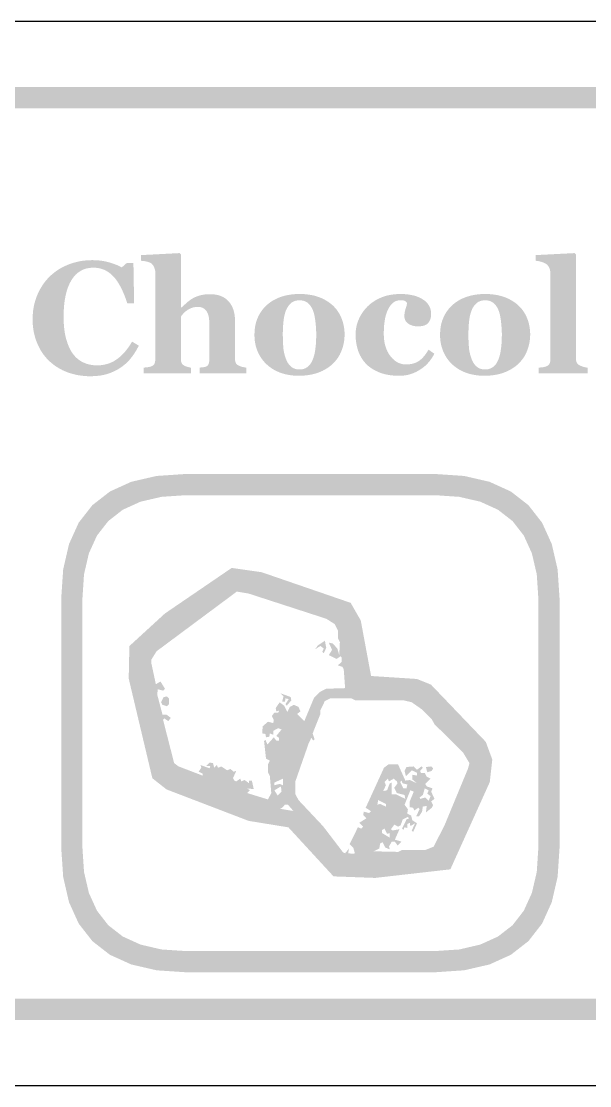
# Model space of a CAD drawing. Header units: millimetres. Extents: x 6 to 294, y 109 to 451.
# Drawn here: x 168.55 to 179.27, y 340.86 to 360.94 of the extents above; entities that cross this region are included whole.
import ezdxf

# ---------------------------------------------------------------- set-up
doc = ezdxf.new("R2010")
doc.units = ezdxf.units.MM
doc.layers.add('CUT', color=1, linetype='Continuous')
doc.layers.add('RASTER', color=7, linetype='Continuous')

msp = doc.modelspace()

# ---------------------------------------------------------------- hatches: boundary and pattern name
at = {"layer": 'RASTER'}
h = msp.add_hatch(color=7, dxfattribs=at)
h.paths.add_polyline_path([(143.2, 357.501), (143.234, 358.016), (143.337, 358.463), (143.509, 358.841), (143.75, 359.151), (144.059, 359.391), (144.438, 359.563), (144.884, 359.666), (145.4, 359.701), (202.6, 359.701), (203.116, 359.666), (203.563, 359.563), (203.941, 359.391), (204.25, 359.151), (204.491, 358.841), (204.663, 358.463), (204.766, 358.016), (204.8, 357.501), (204.8, 344.301), (204.766, 343.785), (204.663, 343.338), (204.491, 342.96), (204.25, 342.651), (203.941, 342.41), (203.563, 342.238), (203.116, 342.135), (202.6, 342.101), (145.4, 342.101), (144.884, 342.135), (144.438, 342.238), (144.059, 342.41), (143.75, 342.651), (143.509, 342.96), (143.337, 343.338), (143.234, 343.785), (143.2, 344.301)])
h.paths.add_polyline_path([(143.6, 357.501), (143.6, 344.301), (143.628, 343.879), (143.712, 343.513), (143.853, 343.204), (144.05, 342.951), (144.303, 342.754), (144.613, 342.613), (144.978, 342.529), (145.4, 342.501), (202.6, 342.501), (203.022, 342.529), (203.388, 342.613), (203.697, 342.754), (203.95, 342.951), (204.147, 343.204), (204.288, 343.513), (204.372, 343.879), (204.4, 344.301), (204.4, 357.501), (204.372, 357.923), (204.288, 358.288), (204.147, 358.598), (203.95, 358.851), (203.697, 359.048), (203.388, 359.188), (203.022, 359.273), (202.6, 359.301), (145.4, 359.301), (144.978, 359.273), (144.613, 359.188), (144.303, 359.048), (144.05, 358.851), (143.853, 358.598), (143.712, 358.288), (143.628, 357.923), (143.6, 357.501)], flags=0)
for points in [[(169.847, 354.245), (169.79, 354.246), (169.735, 354.25), (169.68, 354.256), (169.626, 354.264), (169.573, 354.274), (169.521, 354.287), (169.47, 354.302), (169.419, 354.319), (169.37, 354.339), (169.323, 354.36), (169.277, 354.384), (169.233, 354.41), (169.19, 354.438), (169.149, 354.468), (169.11, 354.5), (169.072, 354.534), (169.037, 354.569), (169.004, 354.607), (168.972, 354.646), (168.943, 354.688), (168.915, 354.731), (168.889, 354.777), (168.866, 354.825), (168.844, 354.874), (168.824, 354.926), (168.807, 354.978), (168.793, 355.032), (168.781, 355.087), (168.772, 355.144), (168.765, 355.201), (168.762, 355.26), (168.76, 355.32), (168.762, 355.38), (168.766, 355.439), (168.772, 355.497), (168.781, 355.553), (168.793, 355.608), (168.808, 355.663), (168.825, 355.716), (168.844, 355.768), (168.867, 355.818), (168.891, 355.867), (168.917, 355.914), (168.946, 355.96), (168.976, 356.004), (169.009, 356.046), (169.044, 356.086), (169.081, 356.125), (169.119, 356.16), (169.16, 356.194), (169.202, 356.226), (169.245, 356.256), (169.291, 356.283), (169.339, 356.309), (169.389, 356.332), (169.44, 356.354), (169.493, 356.373), (169.547, 356.389), (169.601, 356.403), (169.657, 356.415), (169.713, 356.424), (169.771, 356.43), (169.829, 356.434), (169.888, 356.435), (169.931, 356.434), (169.973, 356.432), (170.013, 356.429), (170.053, 356.425), (170.092, 356.419), (170.13, 356.412), (170.167, 356.403), (170.203, 356.393), (170.238, 356.383), (170.271, 356.372), (170.304, 356.36), (170.334, 356.349), (170.364, 356.337), (170.392, 356.325), (170.418, 356.312), (170.443, 356.299), (170.534, 356.379), (170.662, 356.379), (170.675, 355.621), (170.546, 355.621), (170.518, 355.705), (170.488, 355.783), (170.457, 355.855), (170.425, 355.922), (170.391, 355.982), (170.356, 356.038), (170.32, 356.087), (170.282, 356.13), (170.243, 356.168), (170.201, 356.202), (170.157, 356.229), (170.112, 356.252), (170.064, 356.27), (170.014, 356.283), (169.961, 356.29), (169.907, 356.293), (169.84, 356.289), (169.778, 356.278), (169.719, 356.259), (169.665, 356.232), (169.614, 356.198), (169.568, 356.157), (169.526, 356.107), (169.488, 356.051), (169.455, 355.987), (169.425, 355.917), (169.401, 355.841), (169.381, 355.759), (169.365, 355.671), (169.354, 355.577), (169.347, 355.477), (169.345, 355.37), (169.345, 355.309), (169.348, 355.251), (169.352, 355.195), (169.357, 355.141), (169.364, 355.089), (169.372, 355.04), (169.382, 354.992), (169.394, 354.948), (169.407, 354.905), (169.42, 354.864), (169.435, 354.826), (169.45, 354.79), (169.467, 354.755), (169.484, 354.723), (169.503, 354.693), (169.522, 354.666), (169.544, 354.639), (169.566, 354.614), (169.59, 354.59), (169.615, 354.569), (169.64, 354.55), (169.667, 354.532), (169.694, 354.516), (169.723, 354.502), (169.752, 354.49), (169.782, 354.479), (169.813, 354.471), (169.845, 354.463), (169.877, 354.458), (169.91, 354.453), (169.944, 354.451), (169.979, 354.45), (170.03, 354.452), (170.079, 354.457), (170.127, 354.466), (170.173, 354.478), (170.218, 354.494), (170.261, 354.513), (170.304, 354.535), (170.344, 354.562), (170.384, 354.591), (170.423, 354.624), (170.461, 354.661), (170.498, 354.701), (170.534, 354.745), (170.569, 354.793), (170.603, 354.844), (170.637, 354.898), (170.763, 354.822), (170.747, 354.79), (170.73, 354.76), (170.713, 354.729), (170.695, 354.7), (170.677, 354.672), (170.658, 354.644), (170.639, 354.617), (170.619, 354.592), (170.599, 354.567), (170.577, 354.542), (170.555, 354.519), (170.532, 354.497), (170.509, 354.475), (170.484, 354.455), (170.459, 354.435), (170.433, 354.417), (170.404, 354.397), (170.374, 354.378), (170.343, 354.361), (170.311, 354.345), (170.279, 354.33), (170.246, 354.315), (170.212, 354.302), (170.177, 354.291), (170.142, 354.28), (170.104, 354.271), (170.065, 354.263), (170.025, 354.256), (169.983, 354.252), (169.939, 354.248), (169.894, 354.246), (169.847, 354.245)], [(172.792, 354.301), (171.91, 354.301), (171.91, 354.408), (171.917, 354.408), (171.925, 354.409), (171.933, 354.41), (171.942, 354.411), (171.95, 354.412), (171.959, 354.413), (171.969, 354.414), (171.979, 354.415), (171.988, 354.416), (171.997, 354.418), (172.005, 354.419), (172.013, 354.421), (172.02, 354.423), (172.026, 354.425), (172.032, 354.427), (172.037, 354.43), (172.045, 354.434), (172.051, 354.439), (172.058, 354.444), (172.063, 354.449), (172.068, 354.456), (172.073, 354.462), (172.077, 354.469), (172.08, 354.477), (172.083, 354.485), (172.086, 354.494), (172.088, 354.504), (172.09, 354.515), (172.091, 354.526), (172.092, 354.539), (172.093, 354.553), (172.093, 354.567), (172.093, 355.253), (172.092, 355.289), (172.089, 355.324), (172.085, 355.355), (172.079, 355.385), (172.071, 355.412), (172.061, 355.436), (172.05, 355.459), (172.036, 355.479), (172.022, 355.496), (172.005, 355.511), (171.987, 355.524), (171.968, 355.535), (171.947, 355.543), (171.925, 355.549), (171.901, 355.552), (171.876, 355.553), (171.861, 355.553), (171.847, 355.552), (171.833, 355.551), (171.819, 355.549), (171.806, 355.546), (171.793, 355.543), (171.78, 355.54), (171.767, 355.536), (171.754, 355.531), (171.742, 355.526), (171.729, 355.52), (171.717, 355.514), (171.705, 355.507), (171.692, 355.5), (171.68, 355.493), (171.668, 355.484), (171.658, 355.477), (171.648, 355.47), (171.638, 355.462), (171.63, 355.455), (171.621, 355.447), (171.614, 355.44), (171.607, 355.432), (171.6, 355.424), (171.594, 355.417), (171.588, 355.409), (171.582, 355.402), (171.576, 355.395), (171.571, 355.389), (171.566, 355.382), (171.561, 355.376), (171.557, 355.37), (171.557, 354.584), (171.557, 354.57), (171.557, 354.558), (171.558, 354.546), (171.56, 354.535), (171.562, 354.525), (171.564, 354.515), (171.567, 354.506), (171.57, 354.498), (171.573, 354.49), (171.578, 354.483), (171.583, 354.476), (171.589, 354.469), (171.595, 354.463), (171.603, 354.457), (171.611, 354.451), (171.62, 354.446), (171.625, 354.443), (171.631, 354.439), (171.638, 354.436), (171.645, 354.433), (171.653, 354.43), (171.66, 354.428), (171.669, 354.425), (171.677, 354.422), (171.686, 354.42), (171.695, 354.418), (171.704, 354.416), (171.713, 354.414), (171.721, 354.412), (171.73, 354.41), (171.739, 354.409), (171.747, 354.408), (171.747, 354.301), (170.856, 354.301), (170.856, 354.408), (170.866, 354.408), (170.875, 354.409), (170.885, 354.41), (170.894, 354.411), (170.903, 354.412), (170.912, 354.413), (170.921, 354.414), (170.93, 354.415), (170.939, 354.416), (170.948, 354.418), (170.956, 354.419), (170.964, 354.421), (170.972, 354.423), (170.98, 354.425), (170.987, 354.427), (170.994, 354.43), (171.005, 354.434), (171.016, 354.439), (171.025, 354.445), (171.034, 354.451), (171.041, 354.458), (171.048, 354.465), (171.053, 354.472), (171.058, 354.48), (171.062, 354.489), (171.065, 354.498), (171.068, 354.508), (171.07, 354.519), (171.072, 354.53), (171.074, 354.542), (171.074, 354.554), (171.075, 354.567), (171.075, 356.201), (171.074, 356.213), (171.073, 356.225), (171.072, 356.237), (171.069, 356.249), (171.066, 356.262), (171.062, 356.274), (171.058, 356.287), (171.053, 356.3), (171.047, 356.313), (171.041, 356.325), (171.034, 356.336), (171.026, 356.346), (171.018, 356.356), (171.01, 356.365), (171.001, 356.372), (170.991, 356.379), (170.983, 356.384), (170.975, 356.388), (170.966, 356.393), (170.955, 356.396), (170.944, 356.4), (170.932, 356.403), (170.92, 356.407), (170.906, 356.409), (170.893, 356.412), (170.879, 356.414), (170.866, 356.417), (170.854, 356.418), (170.841, 356.42), (170.829, 356.421), (170.818, 356.422), (170.807, 356.423), (170.807, 356.53), (171.535, 356.568), (171.557, 356.545), (171.557, 355.537), (171.563, 355.537), (171.576, 355.549), (171.59, 355.561), (171.603, 355.573), (171.615, 355.585), (171.628, 355.596), (171.64, 355.606), (171.652, 355.617), (171.663, 355.627), (171.674, 355.637), (171.686, 355.647), (171.699, 355.658), (171.712, 355.668), (171.726, 355.678), (171.741, 355.688), (171.756, 355.698), (171.772, 355.709), (171.786, 355.717), (171.801, 355.725), (171.817, 355.733), (171.834, 355.741), (171.853, 355.748), (171.872, 355.755), (171.892, 355.762), (171.913, 355.769), (171.935, 355.774), (171.958, 355.779), (171.981, 355.784), (172.004, 355.787), (172.028, 355.79), (172.052, 355.792), (172.077, 355.793), (172.102, 355.793), (172.159, 355.791), (172.213, 355.785), (172.263, 355.774), (172.309, 355.759), (172.352, 355.74), (172.391, 355.717), (172.427, 355.689), (172.458, 355.657), (172.486, 355.622), (172.51, 355.584), (172.531, 355.543), (172.548, 355.499), (172.561, 355.453), (172.57, 355.404), (172.576, 355.353), (172.578, 355.298), (172.578, 354.581), (172.578, 354.567), (172.579, 354.555), (172.58, 354.543), (172.582, 354.532), (172.584, 354.521), (172.587, 354.512), (172.59, 354.503), (172.594, 354.494), (172.598, 354.486), (172.604, 354.479), (172.61, 354.472), (172.617, 354.465), (172.625, 354.459), (172.634, 354.453), (172.643, 354.448), (172.654, 354.443), (172.66, 354.44), (172.667, 354.437), (172.674, 354.435), (172.682, 354.432), (172.689, 354.429), (172.697, 354.427), (172.704, 354.425), (172.712, 354.422), (172.721, 354.42), (172.729, 354.418), (172.739, 354.416), (172.748, 354.414), (172.758, 354.413), (172.769, 354.411), (172.78, 354.409), (172.792, 354.408)], [(179.227, 354.301), (178.308, 354.301), (178.308, 354.408), (178.318, 354.408), (178.327, 354.409), (178.336, 354.41), (178.346, 354.411), (178.355, 354.412), (178.364, 354.413), (178.373, 354.414), (178.382, 354.415), (178.391, 354.416), (178.4, 354.418), (178.408, 354.419), (178.416, 354.421), (178.424, 354.423), (178.431, 354.425), (178.439, 354.427), (178.446, 354.43), (178.457, 354.434), (178.467, 354.439), (178.477, 354.445), (178.485, 354.451), (178.493, 354.458), (178.499, 354.465), (178.505, 354.472), (178.51, 354.48), (178.513, 354.489), (178.517, 354.498), (178.52, 354.508), (178.522, 354.519), (178.524, 354.53), (178.525, 354.542), (178.526, 354.554), (178.526, 354.567), (178.526, 356.19), (178.526, 356.204), (178.525, 356.218), (178.523, 356.231), (178.521, 356.244), (178.517, 356.257), (178.514, 356.269), (178.509, 356.282), (178.504, 356.294), (178.498, 356.305), (178.491, 356.316), (178.484, 356.326), (178.477, 356.336), (178.469, 356.344), (178.461, 356.352), (178.452, 356.36), (178.443, 356.366), (178.435, 356.371), (178.426, 356.376), (178.417, 356.38), (178.406, 356.385), (178.395, 356.389), (178.382, 356.394), (178.369, 356.398), (178.354, 356.403), (178.34, 356.407), (178.325, 356.411), (178.312, 356.414), (178.298, 356.417), (178.286, 356.419), (178.273, 356.421), (178.261, 356.422), (178.25, 356.423), (178.25, 356.53), (178.986, 356.568), (179.008, 356.545), (179.008, 354.586), (179.009, 354.573), (179.009, 354.561), (179.011, 354.549), (179.013, 354.537), (179.016, 354.527), (179.019, 354.517), (179.023, 354.507), (179.027, 354.499), (179.032, 354.49), (179.038, 354.483), (179.045, 354.475), (179.052, 354.469), (179.06, 354.462), (179.069, 354.456), (179.079, 354.451), (179.089, 354.446), (179.096, 354.443), (179.104, 354.439), (179.111, 354.436), (179.119, 354.433), (179.127, 354.43), (179.134, 354.428), (179.142, 354.425), (179.15, 354.422), (179.159, 354.42), (179.167, 354.418), (179.176, 354.416), (179.186, 354.414), (179.195, 354.412), (179.205, 354.41), (179.216, 354.409), (179.227, 354.408)], [(175.67, 354.254), (175.62, 354.255), (175.571, 354.258), (175.524, 354.262), (175.478, 354.269), (175.434, 354.277), (175.391, 354.287), (175.35, 354.299), (175.31, 354.313), (175.272, 354.329), (175.236, 354.346), (175.201, 354.364), (175.168, 354.383), (175.137, 354.404), (175.107, 354.427), (175.079, 354.45), (175.053, 354.475), (175.029, 354.502), (175.006, 354.529), (174.985, 354.558), (174.965, 354.589), (174.947, 354.62), (174.93, 354.653), (174.916, 354.686), (174.902, 354.721), (174.891, 354.757), (174.881, 354.794), (174.872, 354.831), (174.865, 354.87), (174.86, 354.909), (174.856, 354.948), (174.853, 354.989), (174.853, 355.03), (174.853, 355.068), (174.856, 355.106), (174.861, 355.142), (174.868, 355.179), (174.876, 355.215), (174.887, 355.251), (174.899, 355.286), (174.913, 355.32), (174.929, 355.354), (174.946, 355.387), (174.965, 355.419), (174.985, 355.45), (175.006, 355.479), (175.029, 355.508), (175.053, 355.535), (175.078, 355.562), (175.106, 355.588), (175.135, 355.613), (175.166, 355.636), (175.198, 355.658), (175.232, 355.679), (175.268, 355.698), (175.305, 355.716), (175.344, 355.733), (175.384, 355.748), (175.426, 355.761), (175.468, 355.772), (175.511, 355.78), (175.556, 355.787), (175.601, 355.792), (175.647, 355.795), (175.695, 355.796), (175.76, 355.795), (175.823, 355.79), (175.881, 355.782), (175.936, 355.771), (175.988, 355.757), (176.036, 355.739), (176.08, 355.718), (176.121, 355.695), (176.158, 355.668), (176.19, 355.639), (176.217, 355.608), (176.239, 355.575), (176.256, 355.54), (176.268, 355.502), (176.275, 355.462), (176.278, 355.42), (176.277, 355.394), (176.274, 355.37), (176.27, 355.347), (176.264, 355.325), (176.256, 355.304), (176.247, 355.285), (176.235, 355.267), (176.222, 355.25), (176.207, 355.235), (176.189, 355.222), (176.169, 355.211), (176.146, 355.202), (176.121, 355.195), (176.093, 355.19), (176.063, 355.187), (176.03, 355.186), (176.003, 355.186), (175.978, 355.189), (175.953, 355.193), (175.929, 355.199), (175.907, 355.206), (175.886, 355.215), (175.865, 355.226), (175.846, 355.238), (175.829, 355.252), (175.814, 355.267), (175.801, 355.282), (175.791, 355.299), (175.783, 355.317), (175.777, 355.336), (175.774, 355.355), (175.772, 355.376), (175.773, 355.394), (175.774, 355.412), (175.776, 355.43), (175.778, 355.447), (175.782, 355.465), (175.786, 355.483), (175.79, 355.5), (175.796, 355.518), (175.801, 355.535), (175.806, 355.551), (175.811, 355.566), (175.815, 355.58), (175.818, 355.593), (175.82, 355.605), (175.822, 355.615), (175.824, 355.625), (175.82, 355.631), (175.815, 355.637), (175.81, 355.643), (175.805, 355.648), (175.8, 355.653), (175.795, 355.658), (175.789, 355.662), (175.783, 355.665), (175.776, 355.669), (175.769, 355.671), (175.76, 355.674), (175.751, 355.676), (175.741, 355.677), (175.73, 355.678), (175.718, 355.679), (175.705, 355.679), (175.689, 355.679), (175.673, 355.677), (175.657, 355.675), (175.642, 355.672), (175.627, 355.667), (175.613, 355.662), (175.599, 355.656), (175.585, 355.648), (175.572, 355.64), (175.558, 355.63), (175.545, 355.619), (175.533, 355.606), (175.52, 355.592), (175.508, 355.576), (175.496, 355.559), (175.484, 355.54), (175.473, 355.521), (175.462, 355.5), (175.452, 355.478), (175.443, 355.454), (175.434, 355.429), (175.426, 355.402), (175.418, 355.374), (175.411, 355.344), (175.405, 355.312), (175.4, 355.279), (175.395, 355.244), (175.391, 355.208), (175.388, 355.17), (175.386, 355.131), (175.385, 355.09), (175.384, 355.048), (175.386, 354.984), (175.392, 354.924), (175.401, 354.867), (175.415, 354.812), (175.432, 354.761), (175.453, 354.714), (175.478, 354.669), (175.507, 354.627), (175.538, 354.59), (175.571, 354.558), (175.605, 354.53), (175.641, 354.508), (175.678, 354.49), (175.717, 354.478), (175.757, 354.47), (175.799, 354.468), (175.838, 354.469), (175.876, 354.472), (175.911, 354.478), (175.945, 354.486), (175.976, 354.496), (176.005, 354.509), (176.032, 354.523), (176.057, 354.54), (176.081, 354.559), (176.104, 354.58), (176.126, 354.603), (176.148, 354.628), (176.169, 354.655), (176.189, 354.683), (176.209, 354.714), (176.228, 354.746), (176.338, 354.67), (176.326, 354.648), (176.314, 354.626), (176.301, 354.605), (176.288, 354.584), (176.274, 354.564), (176.26, 354.545), (176.245, 354.525), (176.229, 354.507), (176.213, 354.488), (176.196, 354.471), (176.179, 354.453), (176.16, 354.437), (176.141, 354.421), (176.121, 354.405), (176.1, 354.39), (176.079, 354.376), (176.055, 354.361), (176.032, 354.347), (176.009, 354.335), (175.986, 354.323), (175.962, 354.312), (175.939, 354.302), (175.915, 354.293), (175.891, 354.285), (175.867, 354.277), (175.842, 354.271), (175.815, 354.266), (175.788, 354.262), (175.76, 354.258), (175.731, 354.256), (175.701, 354.254), (175.67, 354.254)]]:
    msp.add_hatch(color=7, dxfattribs=at).paths.add_polyline_path(points)
h = msp.add_hatch(color=7, dxfattribs=at)
h.paths.add_polyline_path([(174.422, 355.581), (174.448, 355.555), (174.473, 355.528), (174.496, 355.5), (174.517, 355.47), (174.537, 355.439), (174.556, 355.407), (174.572, 355.374), (174.587, 355.339), (174.601, 355.304), (174.612, 355.268), (174.622, 355.231), (174.63, 355.193), (174.636, 355.154), (174.641, 355.115), (174.644, 355.075), (174.645, 355.035), (174.644, 354.994), (174.641, 354.955), (174.637, 354.915), (174.63, 354.877), (174.623, 354.839), (174.613, 354.801), (174.601, 354.764), (174.588, 354.728), (174.573, 354.692), (174.557, 354.658), (174.539, 354.625), (174.519, 354.594), (174.497, 354.564), (174.474, 354.535), (174.45, 354.507), (174.423, 354.481), (174.394, 354.454), (174.363, 354.429), (174.33, 354.406), (174.296, 354.384), (174.261, 354.364), (174.225, 354.345), (174.187, 354.328), (174.147, 354.313), (174.106, 354.299), (174.064, 354.287), (174.02, 354.277), (173.975, 354.269), (173.929, 354.262), (173.881, 354.258), (173.831, 354.255), (173.78, 354.254), (173.736, 354.255), (173.693, 354.257), (173.65, 354.261), (173.609, 354.267), (173.568, 354.274), (173.528, 354.283), (173.489, 354.293), (173.451, 354.305), (173.414, 354.319), (173.378, 354.334), (173.344, 354.351), (173.31, 354.369), (173.277, 354.389), (173.246, 354.411), (173.215, 354.434), (173.186, 354.459), (173.158, 354.484), (173.133, 354.511), (173.109, 354.539), (173.086, 354.569), (173.065, 354.6), (173.045, 354.632), (173.027, 354.666), (173.01, 354.701), (172.995, 354.738), (172.982, 354.776), (172.97, 354.814), (172.961, 354.854), (172.954, 354.895), (172.949, 354.937), (172.946, 354.98), (172.945, 355.024), (172.946, 355.068), (172.949, 355.11), (172.953, 355.151), (172.959, 355.191), (172.967, 355.229), (172.977, 355.266), (172.988, 355.302), (173.002, 355.337), (173.017, 355.371), (173.033, 355.404), (173.052, 355.436), (173.072, 355.467), (173.094, 355.497), (173.118, 355.526), (173.144, 355.554), (173.171, 355.581), (173.199, 355.606), (173.228, 355.629), (173.259, 355.651), (173.292, 355.672), (173.326, 355.691), (173.362, 355.709), (173.399, 355.725), (173.438, 355.74), (173.479, 355.753), (173.52, 355.765), (173.563, 355.774), (173.607, 355.782), (173.651, 355.788), (173.698, 355.793), (173.745, 355.796), (173.793, 355.796), (173.844, 355.796), (173.893, 355.793), (173.94, 355.788), (173.986, 355.782), (174.031, 355.774), (174.073, 355.765), (174.115, 355.753), (174.155, 355.74), (174.193, 355.725), (174.23, 355.709), (174.265, 355.691), (174.299, 355.672), (174.332, 355.651), (174.363, 355.629), (174.393, 355.606), (174.422, 355.581)])
h.paths.add_polyline_path([(174.047, 354.566), (174.055, 354.587), (174.062, 354.609), (174.069, 354.632), (174.075, 354.657), (174.081, 354.682), (174.086, 354.709), (174.09, 354.736), (174.094, 354.765), (174.098, 354.795), (174.101, 354.826), (174.104, 354.858), (174.106, 354.892), (174.108, 354.927), (174.109, 354.962), (174.11, 354.999), (174.11, 355.038), (174.11, 355.064), (174.109, 355.091), (174.108, 355.119), (174.106, 355.147), (174.104, 355.177), (174.102, 355.208), (174.099, 355.239), (174.095, 355.272), (174.091, 355.304), (174.087, 355.334), (174.082, 355.363), (174.077, 355.39), (174.071, 355.415), (174.065, 355.438), (174.058, 355.46), (174.051, 355.48), (174.042, 355.502), (174.032, 355.524), (174.021, 355.544), (174.009, 355.562), (173.997, 355.58), (173.983, 355.596), (173.969, 355.611), (173.954, 355.625), (173.938, 355.637), (173.921, 355.648), (173.903, 355.657), (173.883, 355.665), (173.863, 355.67), (173.842, 355.674), (173.82, 355.677), (173.796, 355.678), (173.771, 355.677), (173.747, 355.674), (173.724, 355.67), (173.703, 355.663), (173.683, 355.655), (173.664, 355.646), (173.646, 355.634), (173.63, 355.621), (173.615, 355.606), (173.601, 355.59), (173.587, 355.573), (173.575, 355.555), (173.563, 355.536), (173.553, 355.516), (173.543, 355.495), (173.534, 355.473), (173.527, 355.451), (173.52, 355.429), (173.514, 355.406), (173.508, 355.382), (173.503, 355.357), (173.499, 355.331), (173.495, 355.305), (173.492, 355.277), (173.489, 355.249), (173.487, 355.22), (173.485, 355.192), (173.483, 355.163), (173.482, 355.133), (173.481, 355.104), (173.48, 355.074), (173.48, 355.043), (173.48, 355.004), (173.481, 354.967), (173.481, 354.931), (173.483, 354.898), (173.484, 354.865), (173.486, 354.835), (173.488, 354.806), (173.49, 354.779), (173.493, 354.753), (173.497, 354.727), (173.502, 354.7), (173.508, 354.674), (173.514, 354.648), (173.522, 354.622), (173.531, 354.595), (173.54, 354.569), (173.549, 354.547), (173.559, 354.526), (173.569, 354.506), (173.581, 354.488), (173.594, 354.47), (173.607, 354.454), (173.621, 354.439), (173.637, 354.425), (173.653, 354.413), (173.67, 354.402), (173.689, 354.393), (173.708, 354.386), (173.729, 354.38), (173.75, 354.376), (173.773, 354.373), (173.796, 354.373), (173.818, 354.373), (173.839, 354.376), (173.859, 354.379), (173.878, 354.385), (173.897, 354.392), (173.914, 354.4), (173.931, 354.41), (173.947, 354.422), (173.963, 354.435), (173.977, 354.449), (173.991, 354.465), (174.004, 354.482), (174.016, 354.501), (174.027, 354.521), (174.037, 354.543), (174.047, 354.566)], flags=0)
h = msp.add_hatch(color=7, dxfattribs=at)
h.paths.add_polyline_path([(177.923, 355.581), (177.949, 355.555), (177.974, 355.528), (177.997, 355.5), (178.018, 355.47), (178.038, 355.439), (178.057, 355.407), (178.073, 355.374), (178.088, 355.339), (178.102, 355.304), (178.113, 355.268), (178.123, 355.231), (178.131, 355.193), (178.137, 355.154), (178.142, 355.115), (178.145, 355.075), (178.146, 355.035), (178.145, 354.994), (178.142, 354.955), (178.138, 354.915), (178.131, 354.877), (178.123, 354.839), (178.114, 354.801), (178.102, 354.764), (178.089, 354.728), (178.074, 354.692), (178.058, 354.658), (178.04, 354.625), (178.02, 354.594), (177.998, 354.564), (177.975, 354.535), (177.951, 354.507), (177.924, 354.481), (177.895, 354.454), (177.864, 354.429), (177.831, 354.406), (177.797, 354.384), (177.762, 354.364), (177.726, 354.345), (177.688, 354.328), (177.648, 354.313), (177.607, 354.299), (177.565, 354.287), (177.521, 354.277), (177.476, 354.269), (177.43, 354.262), (177.382, 354.258), (177.332, 354.255), (177.281, 354.254), (177.237, 354.255), (177.194, 354.257), (177.151, 354.261), (177.11, 354.267), (177.069, 354.274), (177.029, 354.283), (176.99, 354.293), (176.952, 354.305), (176.915, 354.319), (176.879, 354.334), (176.845, 354.351), (176.811, 354.369), (176.778, 354.389), (176.747, 354.411), (176.716, 354.434), (176.687, 354.459), (176.659, 354.484), (176.634, 354.511), (176.61, 354.539), (176.587, 354.569), (176.566, 354.6), (176.546, 354.632), (176.528, 354.666), (176.511, 354.701), (176.496, 354.738), (176.483, 354.776), (176.471, 354.814), (176.462, 354.854), (176.455, 354.895), (176.45, 354.937), (176.447, 354.98), (176.446, 355.024), (176.447, 355.068), (176.45, 355.11), (176.454, 355.151), (176.46, 355.191), (176.468, 355.229), (176.478, 355.266), (176.489, 355.302), (176.503, 355.337), (176.518, 355.371), (176.534, 355.404), (176.553, 355.436), (176.573, 355.467), (176.595, 355.497), (176.619, 355.526), (176.645, 355.554), (176.672, 355.581), (176.7, 355.606), (176.729, 355.629), (176.76, 355.651), (176.793, 355.672), (176.827, 355.691), (176.863, 355.709), (176.9, 355.725), (176.939, 355.74), (176.98, 355.753), (177.021, 355.765), (177.064, 355.774), (177.107, 355.782), (177.152, 355.788), (177.199, 355.793), (177.246, 355.796), (177.294, 355.796), (177.345, 355.796), (177.394, 355.793), (177.441, 355.788), (177.487, 355.782), (177.532, 355.774), (177.574, 355.765), (177.616, 355.753), (177.656, 355.74), (177.694, 355.725), (177.731, 355.709), (177.766, 355.691), (177.8, 355.672), (177.833, 355.651), (177.864, 355.629), (177.894, 355.606), (177.923, 355.581)])
h.paths.add_polyline_path([(177.548, 354.566), (177.556, 354.587), (177.563, 354.609), (177.57, 354.632), (177.576, 354.657), (177.582, 354.682), (177.587, 354.709), (177.591, 354.736), (177.595, 354.765), (177.599, 354.795), (177.602, 354.826), (177.605, 354.858), (177.607, 354.892), (177.609, 354.927), (177.61, 354.962), (177.611, 354.999), (177.611, 355.038), (177.611, 355.064), (177.61, 355.091), (177.609, 355.119), (177.607, 355.147), (177.605, 355.177), (177.603, 355.208), (177.6, 355.239), (177.596, 355.272), (177.592, 355.304), (177.588, 355.334), (177.583, 355.363), (177.578, 355.39), (177.572, 355.415), (177.566, 355.438), (177.559, 355.46), (177.552, 355.48), (177.543, 355.502), (177.533, 355.524), (177.522, 355.544), (177.51, 355.562), (177.498, 355.58), (177.484, 355.596), (177.47, 355.611), (177.455, 355.625), (177.439, 355.637), (177.422, 355.648), (177.404, 355.657), (177.384, 355.665), (177.364, 355.67), (177.343, 355.674), (177.321, 355.677), (177.297, 355.678), (177.272, 355.677), (177.248, 355.674), (177.225, 355.67), (177.204, 355.663), (177.184, 355.655), (177.165, 355.646), (177.147, 355.634), (177.131, 355.621), (177.116, 355.606), (177.102, 355.59), (177.088, 355.573), (177.076, 355.555), (177.064, 355.536), (177.054, 355.516), (177.044, 355.495), (177.035, 355.473), (177.028, 355.451), (177.021, 355.429), (177.015, 355.406), (177.009, 355.382), (177.004, 355.357), (177, 355.331), (176.996, 355.305), (176.993, 355.277), (176.99, 355.249), (176.988, 355.22), (176.986, 355.192), (176.984, 355.163), (176.983, 355.133), (176.982, 355.104), (176.981, 355.074), (176.981, 355.043), (176.981, 355.004), (176.982, 354.967), (176.982, 354.931), (176.984, 354.898), (176.985, 354.865), (176.987, 354.835), (176.989, 354.806), (176.991, 354.779), (176.994, 354.753), (176.998, 354.727), (177.003, 354.7), (177.009, 354.674), (177.015, 354.648), (177.023, 354.622), (177.032, 354.595), (177.041, 354.569), (177.05, 354.547), (177.06, 354.526), (177.07, 354.506), (177.082, 354.488), (177.095, 354.47), (177.108, 354.454), (177.122, 354.439), (177.138, 354.425), (177.154, 354.413), (177.171, 354.402), (177.19, 354.393), (177.209, 354.386), (177.23, 354.38), (177.251, 354.376), (177.274, 354.373), (177.297, 354.373), (177.319, 354.373), (177.34, 354.376), (177.36, 354.379), (177.379, 354.385), (177.397, 354.392), (177.415, 354.4), (177.432, 354.41), (177.448, 354.422), (177.464, 354.435), (177.478, 354.449), (177.492, 354.465), (177.505, 354.482), (177.517, 354.501), (177.528, 354.521), (177.538, 354.543), (177.548, 354.566)], flags=0)
h = msp.add_hatch(color=7, dxfattribs=at)
h.paths.add_polyline_path([(169.3, 350.051), (169.337, 350.602), (169.447, 351.079), (169.63, 351.483), (169.888, 351.813), (170.218, 352.07), (170.622, 352.254), (171.099, 352.364), (171.65, 352.401), (176.35, 352.401), (176.901, 352.364), (177.378, 352.254), (177.782, 352.07), (178.112, 351.813), (178.37, 351.483), (178.553, 351.079), (178.663, 350.602), (178.7, 350.051), (178.7, 345.351), (178.663, 344.8), (178.553, 344.323), (178.37, 343.919), (178.112, 343.588), (177.782, 343.331), (177.378, 343.148), (176.901, 343.038), (176.35, 343.001), (171.65, 343.001), (171.099, 343.038), (170.622, 343.148), (170.218, 343.331), (169.888, 343.588), (169.63, 343.919), (169.447, 344.323), (169.337, 344.8), (169.3, 345.351)])
h.paths.add_polyline_path([(169.7, 350.051), (169.7, 345.351), (169.73, 344.894), (169.822, 344.498), (169.974, 344.163), (170.188, 343.888), (170.462, 343.675), (170.797, 343.523), (171.193, 343.431), (171.65, 343.401), (176.35, 343.401), (176.807, 343.431), (177.203, 343.523), (177.538, 343.675), (177.813, 343.888), (178.026, 344.163), (178.178, 344.498), (178.27, 344.894), (178.3, 345.351), (178.3, 350.051), (178.27, 350.508), (178.178, 350.904), (178.026, 351.239), (177.813, 351.513), (177.538, 351.727), (177.203, 351.879), (176.807, 351.97), (176.35, 352.001), (171.65, 352.001), (171.193, 351.97), (170.797, 351.879), (170.462, 351.727), (170.188, 351.513), (169.974, 351.239), (169.822, 350.904), (169.73, 350.508), (169.7, 350.051)], flags=0)
h = msp.add_hatch(color=7, dxfattribs=at)
h.paths.add_polyline_path([(172.516, 350.629), (173.08, 350.548), (174.76, 349.97), (174.95, 349.638), (175.145, 348.59), (176.01, 348.534), (176.275, 348.427), (177.308, 347.348), (177.431, 347.014), (177.384, 346.589), (176.64, 344.943), (175.222, 344.781), (174.436, 344.81), (173.585, 345.735), (172.835, 345.857), (171.287, 346.45), (171.019, 346.661), (170.573, 348.542), (170.586, 349.155), (171.257, 349.77)])
h.paths.add_polyline_path([(172.594, 350.294), (171.456, 349.518), (170.903, 349.012), (170.894, 348.576), (171.305, 346.844), (171.447, 346.732), (172.919, 346.167), (173.746, 346.033), (174.581, 345.125), (175.209, 345.102), (176.423, 345.241), (177.071, 346.674), (177.105, 346.974), (177.03, 347.175), (176.091, 348.156), (175.938, 348.218), (174.876, 348.287), (174.645, 349.526), (174.542, 349.707), (173.005, 350.236), (172.594, 350.294)], flags=0)
h = msp.add_hatch(color=7, dxfattribs=at)
h.paths.add_polyline_path([(172.624, 350.392), (172.687, 350.403), (173.2, 350.256), (174.409, 349.853), (174.604, 349.754), (174.739, 349.486), (174.911, 348.339), (175.912, 348.314), (176.07, 348.251), (176.363, 347.995), (176.487, 347.826), (177.022, 347.298), (177.132, 347.152), (177.195, 347.031), (177.195, 346.811), (176.473, 345.151), (176.205, 345.088), (175.326, 345.052), (175.252, 345.015), (174.593, 345.015), (174.325, 345.261), (174.274, 345.356), (174.105, 345.517), (174.054, 345.613), (173.577, 346.162), (173.519, 346.162), (173.467, 346.104), (173.273, 346.005), (173.053, 346.041), (171.514, 346.628), (171.32, 346.727), (171.246, 346.8), (171.147, 347.068), (170.927, 348.167), (170.818, 348.534), (170.781, 348.937), (170.88, 349.131), (170.99, 349.241), (172.309, 350.23)])
h.paths.add_polyline_path([(172.613, 350.183), (171.1, 349.058), (171.001, 348.9), (171.001, 348.827), (171.085, 348.435), (171.173, 348.486), (171.257, 348.35), (171.221, 348.314), (171.122, 348.339), (171.111, 348.24), (171.21, 347.863), (171.283, 347.863), (171.367, 347.801), (171.32, 347.738), (171.246, 347.79), (171.221, 347.764), (171.43, 346.947), (171.514, 346.884), (171.965, 346.712), (171.965, 346.749), (171.891, 346.785), (171.943, 346.859), (171.928, 346.91), (172.1, 346.848), (172.111, 346.895), (172.038, 346.895), (172.1, 346.958), (172.163, 346.947), (172.185, 346.859), (172.236, 346.91), (172.258, 346.859), (172.32, 346.884), (172.43, 346.811), (172.492, 346.837), (172.551, 346.785), (172.602, 346.8), (172.54, 346.664), (172.566, 346.617), (172.602, 346.602), (172.676, 346.653), (172.698, 346.602), (172.76, 346.628), (172.844, 346.565), (172.844, 346.617), (172.896, 346.617), (172.932, 346.455), (172.808, 346.47), (172.859, 346.434), (172.808, 346.382), (173.2, 346.261), (173.262, 346.382), (173.236, 346.701), (173.2, 346.774), (173.2, 346.921), (173.236, 346.994), (173.163, 347.031), (173.126, 347.361), (173.152, 347.386), (173.189, 347.298), (173.31, 347.434), (173.357, 347.372), (173.409, 347.372), (173.409, 347.423), (173.357, 347.46), (173.456, 347.581), (173.394, 347.606), (173.299, 347.555), (173.299, 347.482), (173.236, 347.507), (173.225, 347.445), (173.163, 347.434), (173.152, 347.496), (173.09, 347.507), (173.101, 347.643), (173.2, 347.727), (173.299, 347.702), (173.31, 347.764), (173.273, 347.837), (173.321, 347.9), (173.394, 347.9), (173.409, 347.936), (173.357, 347.922), (173.346, 347.984), (173.42, 348.094), (173.504, 348.031), (173.566, 347.911), (173.614, 348.009), (173.687, 348.046), (173.775, 348.009), (173.812, 347.922), (173.75, 347.874), (173.885, 347.738), (174.068, 348.178), (174.178, 348.288), (174.299, 348.35), (174.655, 348.361), (174.629, 348.717), (174.604, 348.764), (174.519, 348.79), (174.593, 348.863), (174.593, 348.937), (174.567, 348.962), (174.494, 348.911), (174.347, 348.984), (174.409, 349.083), (174.347, 349.219), (174.42, 349.204), (174.508, 349.109), (174.545, 348.984), (174.556, 349.23), (174.519, 349.303), (174.519, 349.45), (174.457, 349.571), (174.299, 349.67), (172.833, 350.146)], flags=0)
h.paths.add_polyline_path([(174.274, 349.256), (174.299, 349.12), (174.252, 349.021), (174.226, 349.047), (174.252, 349.109), (174.189, 349.157), (174.09, 349.094), (174.142, 349.168)], flags=0)
h.paths.add_polyline_path([(173.431, 348.266), (173.629, 348.193), (173.64, 348.13), (173.555, 348.031), (173.53, 348.057), (173.592, 348.156), (173.53, 348.167), (173.519, 348.105), (173.467, 348.105), (173.493, 348.204)], flags=0)
h.paths.add_polyline_path([(171.232, 348.193), (171.294, 348.204), (171.331, 348.167), (171.331, 348.057), (171.294, 348.02), (171.21, 348.046), (171.184, 348.094)], flags=0)
h.paths.add_polyline_path([(174.373, 348.167), (174.274, 348.119), (174.189, 347.947), (174.189, 347.874), (174.043, 347.507), (174.079, 347.397), (174.054, 347.372), (174.017, 347.423), (173.969, 347.324), (173.713, 346.591), (173.713, 346.371), (173.775, 346.25), (174.237, 345.759), (174.618, 345.261), (174.655, 345.246), (174.728, 345.334), (174.713, 345.246), (174.812, 345.235), (174.838, 345.246), (174.812, 345.345), (174.739, 345.418), (174.897, 345.737), (174.959, 345.711), (174.996, 345.748), (174.922, 345.821), (175.058, 345.906), (174.996, 345.968), (175.007, 346.03), (175.106, 346.005), (175.142, 346.041), (175.043, 346.104), (175.388, 346.859), (175.472, 346.921), (175.655, 346.921), (175.791, 346.617), (175.875, 346.628), (176.011, 346.565), (175.923, 346.639), (175.923, 346.727), (176.011, 346.712), (176.011, 346.763), (175.912, 346.811), (175.802, 346.701), (175.776, 346.8), (175.813, 346.873), (175.949, 346.884), (176.011, 346.822), (176.095, 346.884), (176.121, 346.859), (176.07, 346.8), (176.084, 346.763), (176.157, 346.763), (176.194, 346.69), (176.267, 346.653), (176.168, 346.554), (176.194, 346.507), (176.304, 346.47), (176.278, 346.408), (176.341, 346.272), (176.278, 346.225), (176.315, 346.151), (176.289, 346.104), (176.179, 346.016), (176.194, 346.14), (176.121, 346.126), (176.106, 346.03), (176.048, 345.942), (175.996, 345.942), (176.059, 346.078), (176.033, 346.104), (175.96, 346.052), (175.938, 346.104), (175.875, 346.115), (175.875, 346.225), (175.949, 346.408), (175.886, 346.434), (175.776, 346.162), (175.839, 346.078), (175.828, 345.994), (175.901, 345.957), (175.923, 345.869), (176.011, 345.81), (175.938, 345.649), (175.912, 345.675), (175.974, 345.81), (175.886, 345.759), (175.875, 345.821), (175.828, 345.796), (175.828, 345.722), (175.776, 345.737), (175.754, 345.686), (175.729, 345.711), (175.813, 345.884), (175.864, 345.906), (175.839, 345.931), (175.74, 345.884), (175.703, 345.774), (175.655, 345.748), (175.582, 345.785), (175.52, 345.7), (175.545, 345.675), (175.681, 345.7), (175.593, 345.503), (175.718, 345.466), (175.644, 345.393), (175.593, 345.466), (175.534, 345.466), (175.483, 345.371), (175.498, 345.319), (175.41, 345.356), (175.362, 345.455), (175.315, 345.429), (175.3, 345.334), (175.19, 345.283), (175.655, 345.272), (175.729, 345.308), (176.168, 345.308), (176.326, 345.371), (176.535, 345.785), (176.975, 346.848), (177, 346.947), (176.876, 347.152), (176.341, 347.68), (176.289, 347.775), (176.106, 347.958), (175.912, 348.094), (175.765, 348.13), (174.849, 348.13), (174.776, 348.167)], flags=0)
h.paths.add_polyline_path([(176.179, 346.873), (176.278, 346.884), (176.315, 346.848), (176.289, 346.8), (176.205, 346.774)], flags=0)
h.paths.add_polyline_path([(173.482, 346.653), (173.321, 346.58), (173.321, 346.529), (173.42, 346.554), (173.482, 346.529)], flags=0)
h.paths.add_polyline_path([(175.461, 346.653), (175.399, 346.591), (175.424, 346.529), (175.373, 346.419), (175.446, 346.434), (175.498, 346.565), (175.534, 346.58), (175.534, 346.36), (175.608, 346.36), (175.791, 346.272), (175.776, 346.346), (175.63, 346.382), (175.582, 346.481), (175.644, 346.565), (175.63, 346.602), (175.571, 346.653), (175.483, 346.602)], flags=0)
h.paths.add_polyline_path([(175.718, 346.617), (175.692, 346.591), (175.754, 346.47), (175.813, 346.47), (175.828, 346.543), (175.74, 346.565)], flags=0)
h.paths.add_polyline_path([(173.445, 346.507), (173.321, 346.434), (173.383, 346.335), (173.456, 346.408)], flags=0)
h.paths.add_polyline_path([(176.157, 346.47), (176.121, 346.346), (176.059, 346.298), (176.07, 346.272), (176.168, 346.298), (176.231, 346.236), (176.267, 346.324), (176.205, 346.371), (176.231, 346.434)], flags=0)
h.paths.add_polyline_path([(175.278, 346.25), (175.263, 346.162), (175.315, 346.177), (175.424, 346.126), (175.424, 346.177)], flags=0)
h.paths.add_polyline_path([(175.399, 345.711), (175.351, 345.686), (175.351, 345.627), (175.498, 345.539), (175.498, 345.627), (175.446, 345.613)], flags=0)

# ---------------------------------------------------------------- linework, layer by layer
at = {"layer": 'CUT'}
for points in [[(144.999, 360.941), (203.001, 360.941)], [(203.001, 340.861), (144.999, 340.861)]]:
    msp.add_lwpolyline(points, dxfattribs=at)

doc.saveas('drawing.dxf')
